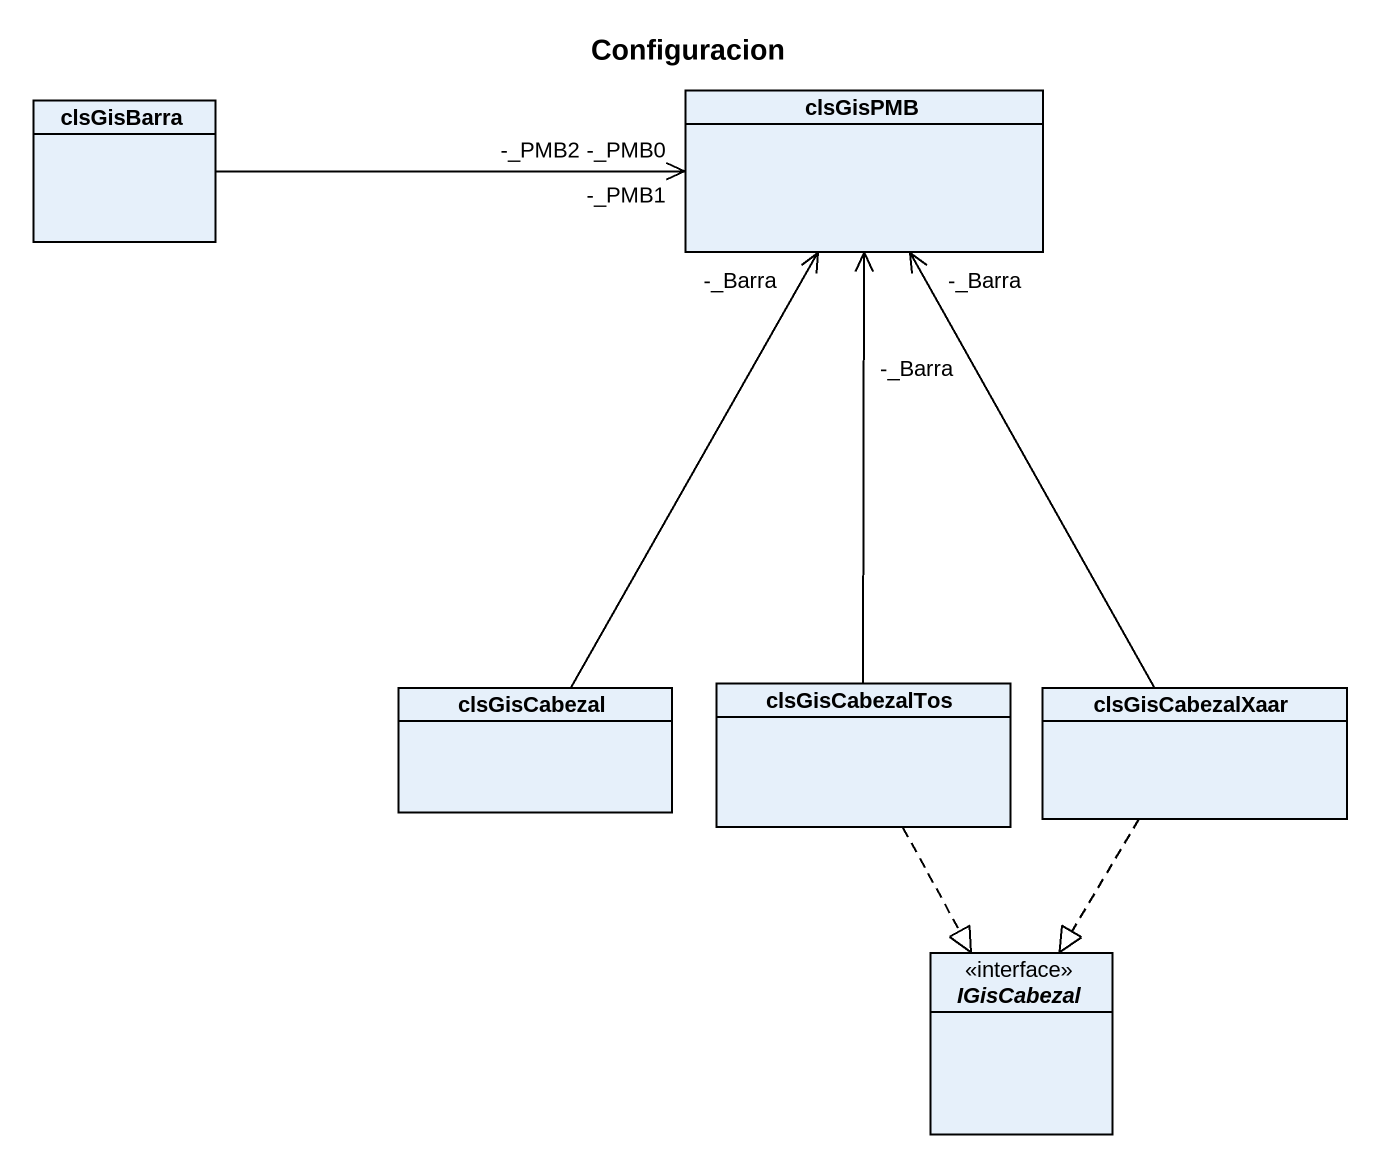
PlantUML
@startuml
title Configuracion
hide circle
hide empty members
class clsGisPMB
class clsGisBarra
class clsGisCabezal
class clsGisCabezalTos
class clsGisCabezalXaar
interface IGisCabezal <<interface>>
clsGisBarra -right-> "-_PMB0" clsGisPMB
clsGisBarra -right-> "-_PMB1" clsGisPMB
clsGisBarra -right-> "-_PMB2" clsGisPMB
clsGisCabezal -up-> "-_Barra" clsGisPMB
clsGisCabezalTos -up-> "-_Barra" clsGisPMB
clsGisCabezalTos ..|> IGisCabezal
clsGisCabezalXaar -up-> "-_Barra" clsGisPMB
clsGisCabezalXaar ..|> IGisCabezal
@enduml
